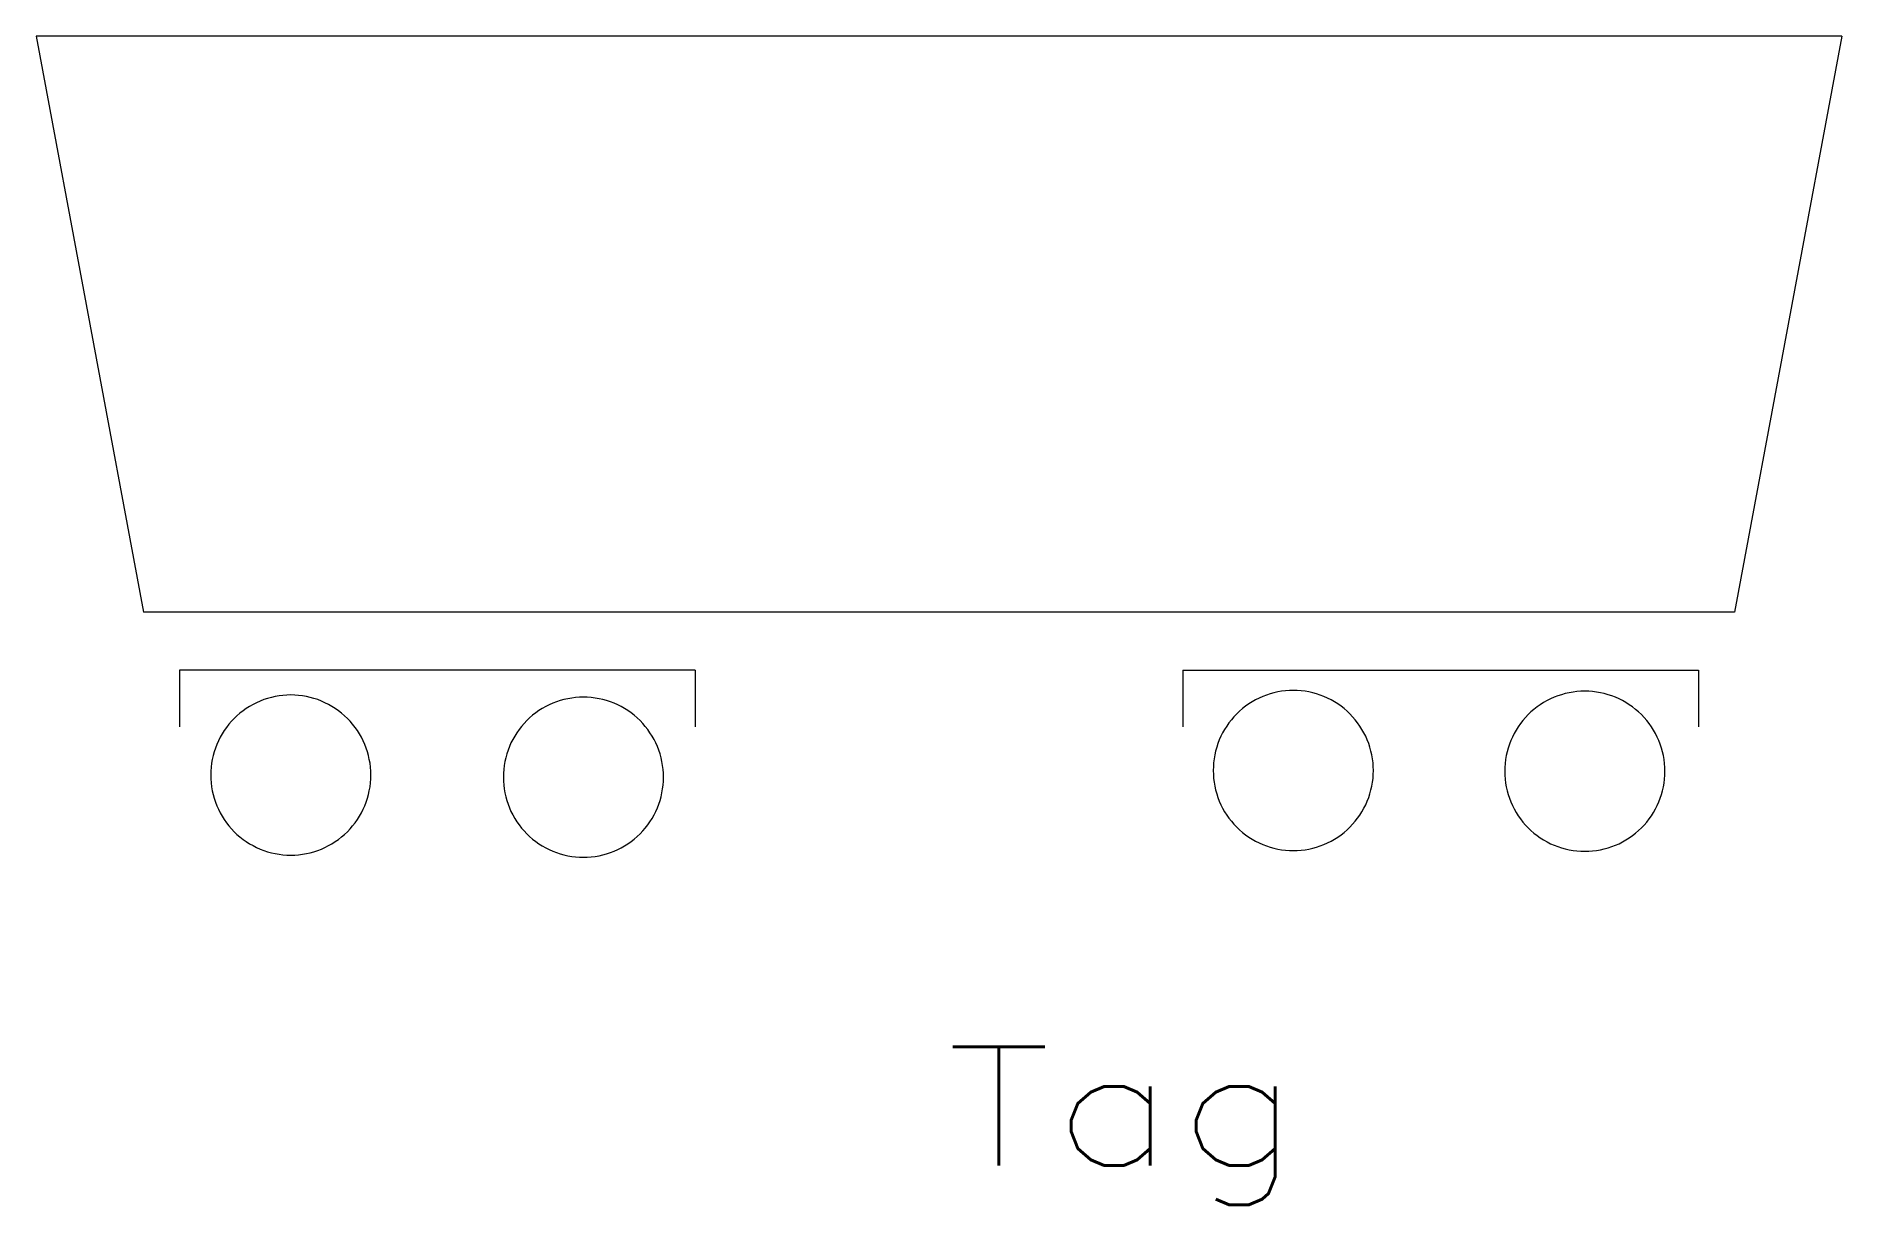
# Model space of a CAD drawing. Header units: inches. Extents: x -14.6 to 14.4, y -14 to 4.8.
import ezdxf
from ezdxf.enums import TextEntityAlignment as Align

# ---------------------------------------------------------------- set-up
doc = ezdxf.new("R2010")
doc.units = ezdxf.units.IN
doc.header["$MEASUREMENT"] = 0
doc.layers.get('0').update_dxf_attribs({"lineweight": 0})
doc.layers.add('LEVEL_1', color=7, linetype='Continuous', lineweight=0)
doc.styles.add('STANDARD1', font='TXT.SHX')

msp = doc.modelspace()

# ---------------------------------------------------------------- linework, layer by layer
at = {"layer": 'LEVEL_1', "color": 5, "linetype": 'Continuous', "true_color": 0x0000ff}
for p, q in [((-14.637376, 4.75319), (-12.909376, -4.51281)), ((14.410624, 4.75319), (-14.637376, 4.75319)), ((14.410624, 4.75319), (12.682624, -4.51281)), ((12.682624, -4.51281), (-12.909376, -4.51281)), ((-12.333376, -5.44881), (-12.333376, -6.36081)), ((-4.035376, -5.44881), (-12.333376, -5.44881)), ((-4.035376, -5.44881), (-4.035376, -6.36081)), ((3.809624, -5.44881), (3.809624, -6.36081)), ((3.809624, -5.44881), (12.106624, -5.44881)), ((12.106624, -5.44881), (12.106624, -6.36081)), ((5.334624, -5.79781), (5.273624, -5.81181)), ((5.396624, -5.78681), (5.334624, -5.79781)), ((5.459624, -5.77881), (5.396624, -5.78681)), ((5.522624, -5.77481), (5.459624, -5.77881)), ((5.586624, -5.77281), (5.522624, -5.77481)), ((5.649624, -5.77481), (5.586624, -5.77281)), ((5.712624, -5.77881), (5.649624, -5.77481)), ((5.775624, -5.78681), (5.712624, -5.77881)), ((5.837624, -5.79781), (5.775624, -5.78681)), ((5.899624, -5.81181), (5.837624, -5.79781)), ((10.085624, -5.79881), (10.023624, -5.80981)), ((10.148624, -5.79081), (10.085624, -5.79881)), ((10.211624, -5.78681), (10.148624, -5.79081)), ((10.274624, -5.78481), (10.211624, -5.78681)), ((10.338624, -5.78681), (10.274624, -5.78481)), ((10.401624, -5.79081), (10.338624, -5.78681)), ((10.463624, -5.79881), (10.401624, -5.79081)), ((10.526624, -5.80981), (10.463624, -5.79881)), ((-11.308376, -6.09981), (-11.358376, -6.13881)), ((-11.256376, -6.06281), (-11.308376, -6.09981)), ((-11.203376, -6.02881), (-11.256376, -6.06281)), ((-11.148376, -5.99781), (-11.203376, -6.02881)), ((-11.091376, -5.96981), (-11.148376, -5.99781)), ((-11.033376, -5.94381), (-11.091376, -5.96981)), ((-10.974376, -5.92081), (-11.033376, -5.94381)), ((-10.914376, -5.90181), (-10.974376, -5.92081)), ((-10.853376, -5.88481), (-10.914376, -5.90181)), ((-10.792376, -5.87081), (-10.853376, -5.88481)), ((-10.729376, -5.85981), (-10.792376, -5.87081)), ((-10.667376, -5.85181), (-10.729376, -5.85981)), ((-10.604376, -5.84781), (-10.667376, -5.85181)), ((-10.540376, -5.84581), (-10.604376, -5.84781)), ((-10.477376, -5.84781), (-10.540376, -5.84581)), ((-10.414376, -5.85181), (-10.477376, -5.84781)), ((-10.351376, -5.85981), (-10.414376, -5.85181)), ((-10.289376, -5.87081), (-10.351376, -5.85981)), ((-10.227376, -5.88481), (-10.289376, -5.87081)), ((-10.167376, -5.90181), (-10.227376, -5.88481)), ((-10.106376, -5.92081), (-10.167376, -5.90181)), ((-10.047376, -5.94381), (-10.106376, -5.92081)), ((-9.990376, -5.96981), (-10.047376, -5.94381)), ((-9.933376, -5.99781), (-9.990376, -5.96981)), ((-9.878376, -6.02881), (-9.933376, -5.99781)), ((-9.825376, -6.06281), (-9.878376, -6.02881)), ((-9.773376, -6.09981), (-9.825376, -6.06281)), ((-9.723376, -6.13881), (-9.773376, -6.09981)), ((-6.549376, -6.09781), (-6.601376, -6.13481)), ((-6.495376, -6.06381), (-6.549376, -6.09781)), ((-6.440376, -6.03281), (-6.495376, -6.06381)), ((-6.384376, -6.00481), (-6.440376, -6.03281)), ((-6.326376, -5.97881), (-6.384376, -6.00481)), ((-6.267376, -5.95581), (-6.326376, -5.97881)), ((-6.207376, -5.93581), (-6.267376, -5.95581)), ((-6.146376, -5.91981), (-6.207376, -5.93581)), ((-6.084376, -5.90581), (-6.146376, -5.91981)), ((-6.022376, -5.89481), (-6.084376, -5.90581)), ((-5.959376, -5.88681), (-6.022376, -5.89481)), ((-5.896376, -5.88281), (-5.959376, -5.88681)), ((-5.833376, -5.88081), (-5.896376, -5.88281)), ((-5.770376, -5.88281), (-5.833376, -5.88081)), ((-5.707376, -5.88681), (-5.770376, -5.88281)), ((-5.644376, -5.89481), (-5.707376, -5.88681)), ((-5.582376, -5.90581), (-5.644376, -5.89481)), ((-5.520376, -5.91981), (-5.582376, -5.90581)), ((-5.459376, -5.93581), (-5.520376, -5.91981)), ((-5.399376, -5.95581), (-5.459376, -5.93581)), ((-5.340376, -5.97881), (-5.399376, -5.95581)), ((-5.282376, -6.00481), (-5.340376, -5.97881)), ((-5.226376, -6.03281), (-5.282376, -6.00481)), ((-5.171376, -6.06381), (-5.226376, -6.03281)), ((-5.117376, -6.09781), (-5.171376, -6.06381)), ((-5.066376, -6.13481), (-5.117376, -6.09781)), ((4.768624, -6.06581), (4.720624, -6.10681)), ((4.818624, -6.02681), (4.768624, -6.06581)), ((4.870624, -5.98981), (4.818624, -6.02681)), ((4.923624, -5.95581), (4.870624, -5.98981)), ((4.978624, -5.92481), (4.923624, -5.95581)), ((5.035624, -5.89681), (4.978624, -5.92481)), ((5.093624, -5.87081), (5.035624, -5.89681)), ((5.152624, -5.84881), (5.093624, -5.87081)), ((5.212624, -5.82881), (5.152624, -5.84881)), ((5.273624, -5.81181), (5.212624, -5.82881)), ((5.959624, -5.82881), (5.899624, -5.81181)), ((6.020624, -5.84881), (5.959624, -5.82881)), ((6.079624, -5.87081), (6.020624, -5.84881)), ((6.136624, -5.89681), (6.079624, -5.87081)), ((6.193624, -5.92481), (6.136624, -5.89681)), ((6.248624, -5.95581), (6.193624, -5.92481)), ((6.301624, -5.98981), (6.248624, -5.95581)), ((6.353624, -6.02681), (6.301624, -5.98981)), ((6.403624, -6.06581), (6.353624, -6.02681)), ((6.451624, -6.10681), (6.403624, -6.06581)), ((9.457624, -6.07781), (9.409624, -6.11881)), ((9.507624, -6.03881), (9.457624, -6.07781)), ((9.559624, -6.00181), (9.507624, -6.03881)), ((9.612624, -5.96781), (9.559624, -6.00181)), ((9.667624, -5.93681), (9.612624, -5.96781)), ((9.724624, -5.90881), (9.667624, -5.93681)), ((9.781624, -5.88281), (9.724624, -5.90881)), ((9.840624, -5.85981), (9.781624, -5.88281)), ((9.900624, -5.84081), (9.840624, -5.85981)), ((9.961624, -5.82381), (9.900624, -5.84081)), ((10.023624, -5.80981), (9.961624, -5.82381)), ((10.587624, -5.82381), (10.526624, -5.80981)), ((10.648624, -5.84081), (10.587624, -5.82381)), ((10.708624, -5.85981), (10.648624, -5.84081)), ((10.767624, -5.88281), (10.708624, -5.85981)), ((10.825624, -5.90881), (10.767624, -5.88281)), ((10.882624, -5.93681), (10.825624, -5.90881)), ((10.937624, -5.96781), (10.882624, -5.93681)), ((10.990624, -6.00181), (10.937624, -5.96781)), ((11.042624, -6.03881), (10.990624, -6.00181)), ((11.092624, -6.07781), (11.042624, -6.03881)), ((11.139624, -6.11881), (11.092624, -6.07781)), ((-11.575376, -6.36681), (-11.612376, -6.41881)), ((-11.536376, -6.31681), (-11.575376, -6.36681)), ((-11.495376, -6.26881), (-11.536376, -6.31681)), ((-11.451376, -6.22281), (-11.495376, -6.26881)), ((-11.406376, -6.17981), (-11.451376, -6.22281)), ((-11.358376, -6.13881), (-11.406376, -6.17981)), ((-9.675376, -6.17981), (-9.723376, -6.13881)), ((-9.630376, -6.22281), (-9.675376, -6.17981)), ((-9.586376, -6.26881), (-9.630376, -6.22281)), ((-9.545376, -6.31681), (-9.586376, -6.26881)), ((-9.506376, -6.36681), (-9.545376, -6.31681)), ((-9.469376, -6.41881), (-9.506376, -6.36681)), ((-6.829376, -6.35181), (-6.868376, -6.40181)), ((-6.788376, -6.30381), (-6.829376, -6.35181)), ((-6.744376, -6.25781), (-6.788376, -6.30381)), ((-6.698376, -6.21481), (-6.744376, -6.25781)), ((-6.650376, -6.17281), (-6.698376, -6.21481)), ((-6.601376, -6.13481), (-6.650376, -6.17281)), ((-5.016376, -6.17281), (-5.066376, -6.13481)), ((-4.968376, -6.21481), (-5.016376, -6.17281)), ((-4.922376, -6.25781), (-4.968376, -6.21481)), ((-4.879376, -6.30381), (-4.922376, -6.25781)), ((-4.837376, -6.35181), (-4.879376, -6.30381)), ((-4.798376, -6.40181), (-4.837376, -6.35181)), ((4.514624, -6.34581), (4.481624, -6.39881)), ((4.551624, -6.29381), (4.514624, -6.34581)), ((4.590624, -6.24381), (4.551624, -6.29381)), ((4.631624, -6.19581), (4.590624, -6.24381)), ((4.675624, -6.14981), (4.631624, -6.19581)), ((4.720624, -6.10681), (4.675624, -6.14981)), ((6.496624, -6.14981), (6.451624, -6.10681)), ((6.540624, -6.19581), (6.496624, -6.14981)), ((6.581624, -6.24381), (6.540624, -6.19581)), ((6.620624, -6.29381), (6.581624, -6.24381)), ((6.657624, -6.34581), (6.620624, -6.29381)), ((6.690624, -6.39881), (6.657624, -6.34581)), ((9.203624, -6.35781), (9.169624, -6.41081)), ((9.240624, -6.30581), (9.203624, -6.35781)), ((9.279624, -6.25581), (9.240624, -6.30581)), ((9.320624, -6.20781), (9.279624, -6.25581)), ((9.363624, -6.16181), (9.320624, -6.20781)), ((9.409624, -6.11881), (9.363624, -6.16181)), ((11.185624, -6.16181), (11.139624, -6.11881)), ((11.229624, -6.20781), (11.185624, -6.16181)), ((11.270624, -6.25581), (11.229624, -6.20781)), ((11.309624, -6.30581), (11.270624, -6.25581)), ((11.345624, -6.35781), (11.309624, -6.30581)), ((11.379624, -6.41081), (11.345624, -6.35781)), ((-11.731376, -6.64081), (-11.753376, -6.69981)), ((-11.705376, -6.58381), (-11.731376, -6.64081)), ((-11.677376, -6.52681), (-11.705376, -6.58381)), ((-11.645376, -6.47181), (-11.677376, -6.52681)), ((-11.612376, -6.41881), (-11.645376, -6.47181)), ((-9.435376, -6.47181), (-9.469376, -6.41881)), ((-9.404376, -6.52681), (-9.435376, -6.47181)), ((-9.376376, -6.58381), (-9.404376, -6.52681)), ((-9.350376, -6.64081), (-9.376376, -6.58381)), ((-9.328376, -6.69981), (-9.350376, -6.64081)), ((-7.023376, -6.67581), (-7.046376, -6.73481)), ((-6.998376, -6.61781), (-7.023376, -6.67581)), ((-6.969376, -6.56181), (-6.998376, -6.61781)), ((-6.938376, -6.50681), (-6.969376, -6.56181)), ((-6.904376, -6.45281), (-6.938376, -6.50681)), ((-6.868376, -6.40181), (-6.904376, -6.45281)), ((-4.762376, -6.45281), (-4.798376, -6.40181)), ((-4.728376, -6.50681), (-4.762376, -6.45281)), ((-4.697376, -6.56181), (-4.728376, -6.50681)), ((-4.669376, -6.61781), (-4.697376, -6.56181)), ((-4.643376, -6.67581), (-4.669376, -6.61781)), ((-4.620376, -6.73481), (-4.643376, -6.67581)), ((4.373624, -6.62681), (4.353624, -6.68681)), ((4.395624, -6.56781), (4.373624, -6.62681)), ((4.421624, -6.51081), (4.395624, -6.56781)), ((4.449624, -6.45381), (4.421624, -6.51081)), ((4.481624, -6.39881), (4.449624, -6.45381)), ((6.722624, -6.45381), (6.690624, -6.39881)), ((6.750624, -6.51081), (6.722624, -6.45381)), ((6.776624, -6.56781), (6.750624, -6.51081)), ((6.798624, -6.62681), (6.776624, -6.56781)), ((6.818624, -6.68681), (6.798624, -6.62681)), ((9.061624, -6.63881), (9.042624, -6.69881)), ((9.084624, -6.57981), (9.061624, -6.63881)), ((9.110624, -6.52281), (9.084624, -6.57981)), ((9.138624, -6.46581), (9.110624, -6.52281)), ((9.169624, -6.41081), (9.138624, -6.46581)), ((11.410624, -6.46581), (11.379624, -6.41081)), ((11.439624, -6.52281), (11.410624, -6.46581)), ((11.465624, -6.57981), (11.439624, -6.52281)), ((11.487624, -6.63881), (11.465624, -6.57981)), ((11.507624, -6.69881), (11.487624, -6.63881)), ((-11.815376, -6.94481), (-11.822376, -7.00781)), ((-11.804376, -6.88281), (-11.815376, -6.94481)), ((-11.790376, -6.82081), (-11.804376, -6.88281)), ((-11.773376, -6.75981), (-11.790376, -6.82081)), ((-11.753376, -6.69981), (-11.773376, -6.75981)), ((-9.308376, -6.75981), (-9.328376, -6.69981)), ((-9.291376, -6.82081), (-9.308376, -6.75981)), ((-9.277376, -6.88281), (-9.291376, -6.82081)), ((-9.266376, -6.94481), (-9.277376, -6.88281)), ((-9.258376, -7.00781), (-9.266376, -6.94481)), ((-7.097376, -6.91781), (-7.107376, -6.97981)), ((-7.083376, -6.85581), (-7.097376, -6.91781)), ((-7.066376, -6.79481), (-7.083376, -6.85581)), ((-7.046376, -6.73481), (-7.066376, -6.79481)), ((-4.600376, -6.79481), (-4.620376, -6.73481)), ((-4.583376, -6.85581), (-4.600376, -6.79481)), ((-4.570376, -6.91781), (-4.583376, -6.85581)), ((-4.559376, -6.97981), (-4.570376, -6.91781)), ((4.303624, -6.93481), (4.299624, -6.99781)), ((4.311624, -6.87181), (4.303624, -6.93481)), ((4.322624, -6.80981), (4.311624, -6.87181)), ((4.336624, -6.74781), (4.322624, -6.80981)), ((4.353624, -6.68681), (4.336624, -6.74781)), ((6.835624, -6.74781), (6.818624, -6.68681)), ((6.849624, -6.80981), (6.835624, -6.74781)), ((6.860624, -6.87181), (6.849624, -6.80981)), ((6.868624, -6.93481), (6.860624, -6.87181)), ((6.872624, -6.99781), (6.868624, -6.93481)), ((8.992624, -6.94681), (8.988624, -7.00981)), ((9.000624, -6.88381), (8.992624, -6.94681)), ((9.011624, -6.82181), (9.000624, -6.88381)), ((9.025624, -6.75981), (9.011624, -6.82181)), ((9.042624, -6.69881), (9.025624, -6.75981)), ((11.524624, -6.75981), (11.507624, -6.69881)), ((11.538624, -6.82181), (11.524624, -6.75981)), ((11.549624, -6.88381), (11.538624, -6.82181)), ((11.556624, -6.94681), (11.549624, -6.88381)), ((11.561624, -7.00981), (11.556624, -6.94681)), ((-11.827376, -7.07081), (-11.829376, -7.13381)), ((-11.829376, -7.13381), (-11.827376, -7.19681)), ((-11.822376, -7.00781), (-11.827376, -7.07081)), ((-11.827376, -7.19681), (-11.822376, -7.26081)), ((-11.822376, -7.26081), (-11.815376, -7.32281)), ((-9.266376, -7.32281), (-9.258376, -7.26081)), ((-9.254376, -7.07081), (-9.258376, -7.00781)), ((-9.258376, -7.26081), (-9.254376, -7.19681)), ((-9.252376, -7.13381), (-9.254376, -7.07081)), ((-9.254376, -7.19681), (-9.252376, -7.13381)), ((-7.120376, -7.10581), (-7.121376, -7.16881)), ((-7.121376, -7.16881), (-7.120376, -7.23181)), ((-7.115376, -7.04281), (-7.120376, -7.10581)), ((-7.120376, -7.23181), (-7.115376, -7.29481)), ((-7.107376, -6.97981), (-7.115376, -7.04281)), ((-4.551376, -7.04281), (-4.559376, -6.97981)), ((-4.546376, -7.10581), (-4.551376, -7.04281)), ((-4.551376, -7.29481), (-4.546376, -7.23181)), ((-4.545376, -7.16881), (-4.546376, -7.10581)), ((-4.546376, -7.23181), (-4.545376, -7.16881)), ((4.299624, -6.99781), (4.297624, -7.06081)), ((4.297624, -7.06081), (4.299624, -7.12481)), ((4.299624, -7.12481), (4.303624, -7.18781)), ((4.303624, -7.18781), (4.311624, -7.24981)), ((4.311624, -7.24981), (4.322624, -7.31281)), ((6.849624, -7.31281), (6.860624, -7.24981)), ((6.860624, -7.24981), (6.868624, -7.18781)), ((6.868624, -7.18781), (6.872624, -7.12481)), ((6.874624, -7.06081), (6.872624, -6.99781)), ((6.872624, -7.12481), (6.874624, -7.06081)), ((8.988624, -7.00981), (8.986624, -7.07281)), ((8.986624, -7.07281), (8.988624, -7.13581)), ((8.988624, -7.13581), (8.992624, -7.19981)), ((8.992624, -7.19981), (9.000624, -7.26181)), ((9.000624, -7.26181), (9.011624, -7.32481)), ((11.538624, -7.32481), (11.549624, -7.26181)), ((11.549624, -7.26181), (11.556624, -7.19981)), ((11.556624, -7.19981), (11.561624, -7.13581)), ((11.563624, -7.07281), (11.561624, -7.00981)), ((11.561624, -7.13581), (11.563624, -7.07281)), ((-11.815376, -7.32281), (-11.804376, -7.38581)), ((-11.804376, -7.38581), (-11.790376, -7.44681)), ((-11.790376, -7.44681), (-11.773376, -7.50781)), ((-11.773376, -7.50781), (-11.753376, -7.56781)), ((-9.328376, -7.56781), (-9.308376, -7.50781)), ((-9.308376, -7.50781), (-9.291376, -7.44681)), ((-9.291376, -7.44681), (-9.277376, -7.38581)), ((-9.277376, -7.38581), (-9.266376, -7.32281)), ((-7.115376, -7.29481), (-7.107376, -7.35781)), ((-7.107376, -7.35781), (-7.097376, -7.41981)), ((-7.097376, -7.41981), (-7.083376, -7.48181)), ((-7.083376, -7.48181), (-7.066376, -7.54281)), ((-7.066376, -7.54281), (-7.046376, -7.60281)), ((-4.620376, -7.60281), (-4.600376, -7.54281)), ((-4.600376, -7.54281), (-4.583376, -7.48181)), ((-4.583376, -7.48181), (-4.570376, -7.41981)), ((-4.570376, -7.41981), (-4.559376, -7.35781)), ((-4.559376, -7.35781), (-4.551376, -7.29481)), ((4.322624, -7.31281), (4.336624, -7.37381)), ((4.336624, -7.37381), (4.353624, -7.43481)), ((4.353624, -7.43481), (4.373624, -7.49481)), ((4.373624, -7.49481), (4.395624, -7.55381)), ((6.776624, -7.55381), (6.798624, -7.49481)), ((6.798624, -7.49481), (6.818624, -7.43481)), ((6.818624, -7.43481), (6.835624, -7.37381)), ((6.835624, -7.37381), (6.849624, -7.31281)), ((9.011624, -7.32481), (9.025624, -7.38581)), ((9.025624, -7.38581), (9.042624, -7.44681)), ((9.042624, -7.44681), (9.061624, -7.50681)), ((9.061624, -7.50681), (9.084624, -7.56581)), ((11.465624, -7.56581), (11.487624, -7.50681)), ((11.487624, -7.50681), (11.507624, -7.44681)), ((11.507624, -7.44681), (11.524624, -7.38581)), ((11.524624, -7.38581), (11.538624, -7.32481)), ((-11.753376, -7.56781), (-11.731376, -7.62681)), ((-11.731376, -7.62681), (-11.705376, -7.68481)), ((-11.705376, -7.68481), (-11.677376, -7.74181)), ((-11.677376, -7.74181), (-11.645376, -7.79681)), ((-11.645376, -7.79681), (-11.612376, -7.84981)), ((-9.469376, -7.84981), (-9.435376, -7.79681)), ((-9.435376, -7.79681), (-9.404376, -7.74181)), ((-9.404376, -7.74181), (-9.376376, -7.68481)), ((-9.376376, -7.68481), (-9.350376, -7.62681)), ((-9.350376, -7.62681), (-9.328376, -7.56781)), ((-7.046376, -7.60281), (-7.023376, -7.66181)), ((-7.023376, -7.66181), (-6.998376, -7.71981)), ((-6.998376, -7.71981), (-6.969376, -7.77581)), ((-6.969376, -7.77581), (-6.938376, -7.83081)), ((-6.938376, -7.83081), (-6.904376, -7.88481)), ((-4.762376, -7.88481), (-4.728376, -7.83081)), ((-4.728376, -7.83081), (-4.697376, -7.77581)), ((-4.697376, -7.77581), (-4.669376, -7.71981)), ((-4.669376, -7.71981), (-4.643376, -7.66181)), ((-4.643376, -7.66181), (-4.620376, -7.60281)), ((4.395624, -7.55381), (4.421624, -7.61181)), ((4.421624, -7.61181), (4.449624, -7.66881)), ((4.449624, -7.66881), (4.481624, -7.72381)), ((4.481624, -7.72381), (4.514624, -7.77681)), ((4.514624, -7.77681), (4.551624, -7.82881)), ((4.551624, -7.82881), (4.590624, -7.87781)), ((6.581624, -7.87781), (6.620624, -7.82881)), ((6.620624, -7.82881), (6.657624, -7.77681)), ((6.657624, -7.77681), (6.690624, -7.72381)), ((6.690624, -7.72381), (6.722624, -7.66881)), ((6.722624, -7.66881), (6.750624, -7.61181)), ((6.750624, -7.61181), (6.776624, -7.55381)), ((9.084624, -7.56581), (9.110624, -7.62381)), ((9.110624, -7.62381), (9.138624, -7.67981)), ((9.138624, -7.67981), (9.169624, -7.73581)), ((9.169624, -7.73581), (9.203624, -7.78881)), ((9.203624, -7.78881), (9.240624, -7.84081)), ((9.240624, -7.84081), (9.279624, -7.88981)), ((11.270624, -7.88981), (11.309624, -7.84081)), ((11.309624, -7.84081), (11.345624, -7.78881)), ((11.345624, -7.78881), (11.379624, -7.73581)), ((11.379624, -7.73581), (11.410624, -7.67981)), ((11.410624, -7.67981), (11.439624, -7.62381)), ((11.439624, -7.62381), (11.465624, -7.56581)), ((-11.612376, -7.84981), (-11.575376, -7.90181)), ((-11.575376, -7.90181), (-11.536376, -7.95081)), ((-11.536376, -7.95081), (-11.495376, -7.99881)), ((-11.495376, -7.99881), (-11.451376, -8.04481)), ((-11.451376, -8.04481), (-11.406376, -8.08881)), ((-11.406376, -8.08881), (-11.358376, -8.12981)), ((-11.358376, -8.12981), (-11.308376, -8.16881)), ((-9.773376, -8.16881), (-9.723376, -8.12981)), ((-9.723376, -8.12981), (-9.675376, -8.08881)), ((-9.675376, -8.08881), (-9.630376, -8.04481)), ((-9.630376, -8.04481), (-9.586376, -7.99881)), ((-9.586376, -7.99881), (-9.545376, -7.95081)), ((-9.545376, -7.95081), (-9.506376, -7.90181)), ((-9.506376, -7.90181), (-9.469376, -7.84981)), ((-6.904376, -7.88481), (-6.868376, -7.93581)), ((-6.868376, -7.93581), (-6.829376, -7.98581)), ((-6.829376, -7.98581), (-6.788376, -8.03381)), ((-6.788376, -8.03381), (-6.744376, -8.07981)), ((-6.744376, -8.07981), (-6.698376, -8.12381)), ((-6.698376, -8.12381), (-6.650376, -8.16481)), ((-5.016376, -8.16481), (-4.968376, -8.12381)), ((-4.968376, -8.12381), (-4.922376, -8.07981)), ((-4.922376, -8.07981), (-4.879376, -8.03381)), ((-4.879376, -8.03381), (-4.837376, -7.98581)), ((-4.837376, -7.98581), (-4.798376, -7.93581)), ((-4.798376, -7.93581), (-4.762376, -7.88481)), ((4.590624, -7.87781), (4.631624, -7.92581)), ((4.631624, -7.92581), (4.675624, -7.97181)), ((4.675624, -7.97181), (4.720624, -8.01581)), ((4.720624, -8.01581), (4.768624, -8.05681)), ((4.768624, -8.05681), (4.818624, -8.09581)), ((4.818624, -8.09581), (4.870624, -8.13181)), ((4.870624, -8.13181), (4.923624, -8.16581)), ((6.248624, -8.16581), (6.301624, -8.13181)), ((6.301624, -8.13181), (6.353624, -8.09581)), ((6.353624, -8.09581), (6.403624, -8.05681)), ((6.403624, -8.05681), (6.451624, -8.01581)), ((6.451624, -8.01581), (6.496624, -7.97181)), ((6.496624, -7.97181), (6.540624, -7.92581)), ((6.540624, -7.92581), (6.581624, -7.87781)), ((9.279624, -7.88981), (9.320624, -7.93781)), ((9.320624, -7.93781), (9.363624, -7.98381)), ((9.363624, -7.98381), (9.409624, -8.02781)), ((9.409624, -8.02781), (9.457624, -8.06881)), ((9.457624, -8.06881), (9.507624, -8.10781)), ((9.507624, -8.10781), (9.559624, -8.14381)), ((10.990624, -8.14381), (11.042624, -8.10781)), ((11.042624, -8.10781), (11.092624, -8.06881)), ((11.092624, -8.06881), (11.139624, -8.02781)), ((11.139624, -8.02781), (11.185624, -7.98381)), ((11.185624, -7.98381), (11.229624, -7.93781)), ((11.229624, -7.93781), (11.270624, -7.88981)), ((-11.308376, -8.16881), (-11.256376, -8.20481)), ((-11.256376, -8.20481), (-11.203376, -8.23881)), ((-11.203376, -8.23881), (-11.148376, -8.26981)), ((-11.148376, -8.26981), (-11.091376, -8.29881)), ((-11.091376, -8.29881), (-11.033376, -8.32381)), ((-11.033376, -8.32381), (-10.974376, -8.34681)), ((-10.974376, -8.34681), (-10.914376, -8.36681)), ((-10.914376, -8.36681), (-10.853376, -8.38381)), ((-10.853376, -8.38381), (-10.792376, -8.39781)), ((-10.792376, -8.39781), (-10.729376, -8.40781)), ((-10.729376, -8.40781), (-10.667376, -8.41581)), ((-10.667376, -8.41581), (-10.604376, -8.42081)), ((-10.604376, -8.42081), (-10.540376, -8.42181)), ((-10.540376, -8.42181), (-10.477376, -8.42081)), ((-10.477376, -8.42081), (-10.414376, -8.41581)), ((-10.414376, -8.41581), (-10.351376, -8.40781)), ((-10.351376, -8.40781), (-10.289376, -8.39781)), ((-10.289376, -8.39781), (-10.227376, -8.38381)), ((-10.227376, -8.38381), (-10.167376, -8.36681)), ((-10.167376, -8.36681), (-10.106376, -8.34681)), ((-10.106376, -8.34681), (-10.047376, -8.32381)), ((-10.047376, -8.32381), (-9.990376, -8.29881)), ((-9.990376, -8.29881), (-9.933376, -8.26981)), ((-9.933376, -8.26981), (-9.878376, -8.23881)), ((-9.878376, -8.23881), (-9.825376, -8.20481)), ((-9.825376, -8.20481), (-9.773376, -8.16881)), ((-6.650376, -8.16481), (-6.601376, -8.20381)), ((-6.601376, -8.20381), (-6.549376, -8.23981)), ((-6.549376, -8.23981), (-6.495376, -8.27381)), ((-6.495376, -8.27381), (-6.440376, -8.30481)), ((-6.440376, -8.30481), (-6.384376, -8.33381)), ((-6.384376, -8.33381), (-6.326376, -8.35881)), ((-6.326376, -8.35881), (-6.267376, -8.38181)), ((-6.267376, -8.38181), (-6.207376, -8.40181)), ((-6.207376, -8.40181), (-6.146376, -8.41881)), ((-6.146376, -8.41881), (-6.084376, -8.43181)), ((-5.582376, -8.43181), (-5.520376, -8.41881)), ((-5.520376, -8.41881), (-5.459376, -8.40181)), ((-5.459376, -8.40181), (-5.399376, -8.38181)), ((-5.399376, -8.38181), (-5.340376, -8.35881)), ((-5.340376, -8.35881), (-5.282376, -8.33381)), ((-5.282376, -8.33381), (-5.226376, -8.30481)), ((-5.226376, -8.30481), (-5.171376, -8.27381)), ((-5.171376, -8.27381), (-5.117376, -8.23981)), ((-5.117376, -8.23981), (-5.066376, -8.20381)), ((-5.066376, -8.20381), (-5.016376, -8.16481)), ((4.923624, -8.16581), (4.978624, -8.19681)), ((4.978624, -8.19681), (5.035624, -8.22581)), ((5.035624, -8.22581), (5.093624, -8.25081)), ((5.093624, -8.25081), (5.152624, -8.27381)), ((5.152624, -8.27381), (5.212624, -8.29381)), ((5.212624, -8.29381), (5.273624, -8.31081)), ((5.273624, -8.31081), (5.334624, -8.32481)), ((5.334624, -8.32481), (5.396624, -8.33481)), ((5.396624, -8.33481), (5.459624, -8.34281)), ((5.459624, -8.34281), (5.522624, -8.34781)), ((5.522624, -8.34781), (5.586624, -8.34881)), ((5.586624, -8.34881), (5.649624, -8.34781)), ((5.649624, -8.34781), (5.712624, -8.34281)), ((5.712624, -8.34281), (5.775624, -8.33481)), ((5.775624, -8.33481), (5.837624, -8.32481)), ((5.837624, -8.32481), (5.899624, -8.31081)), ((5.899624, -8.31081), (5.959624, -8.29381)), ((5.959624, -8.29381), (6.020624, -8.27381)), ((6.020624, -8.27381), (6.079624, -8.25081)), ((6.079624, -8.25081), (6.136624, -8.22581)), ((6.136624, -8.22581), (6.193624, -8.19681)), ((6.193624, -8.19681), (6.248624, -8.16581)), ((9.559624, -8.14381), (9.612624, -8.17781)), ((9.612624, -8.17781), (9.667624, -8.20881)), ((9.667624, -8.20881), (9.724624, -8.23781)), ((9.724624, -8.23781), (9.781624, -8.26281)), ((9.781624, -8.26281), (9.840624, -8.28581)), ((9.840624, -8.28581), (9.900624, -8.30581)), ((9.900624, -8.30581), (9.961624, -8.32281)), ((9.961624, -8.32281), (10.023624, -8.33681)), ((10.023624, -8.33681), (10.085624, -8.34681)), ((10.085624, -8.34681), (10.148624, -8.35481)), ((10.148624, -8.35481), (10.211624, -8.35981)), ((10.211624, -8.35981), (10.274624, -8.36081)), ((10.274624, -8.36081), (10.338624, -8.35981)), ((10.338624, -8.35981), (10.401624, -8.35481)), ((10.401624, -8.35481), (10.463624, -8.34681)), ((10.463624, -8.34681), (10.526624, -8.33681)), ((10.526624, -8.33681), (10.587624, -8.32281)), ((10.587624, -8.32281), (10.648624, -8.30581)), ((10.648624, -8.30581), (10.708624, -8.28581)), ((10.708624, -8.28581), (10.767624, -8.26281)), ((10.767624, -8.26281), (10.825624, -8.23781)), ((10.825624, -8.23781), (10.882624, -8.20881)), ((10.882624, -8.20881), (10.937624, -8.17781)), ((10.937624, -8.17781), (10.990624, -8.14381)), ((-6.084376, -8.43181), (-6.022376, -8.44281)), ((-6.022376, -8.44281), (-5.959376, -8.45081)), ((-5.959376, -8.45081), (-5.896376, -8.45581)), ((-5.896376, -8.45581), (-5.833376, -8.45681)), ((-5.833376, -8.45681), (-5.770376, -8.45581)), ((-5.770376, -8.45581), (-5.707376, -8.45081)), ((-5.707376, -8.45081), (-5.644376, -8.44281)), ((-5.644376, -8.44281), (-5.582376, -8.43181))]:
    msp.add_line(p, q, dxfattribs=at)

# ---------------------------------------------------------------- texts
at = {"color": 7, "linetype": 'Continuous', "style": 'STANDARD1', "width": 1.166667}
msp.add_text('Tag', height=1.905, dxfattribs=at).set_placement((0.00266, -13.413592), (5.71766, -13.413592), align=Align.FIT)

doc.saveas('drawing.dxf')
